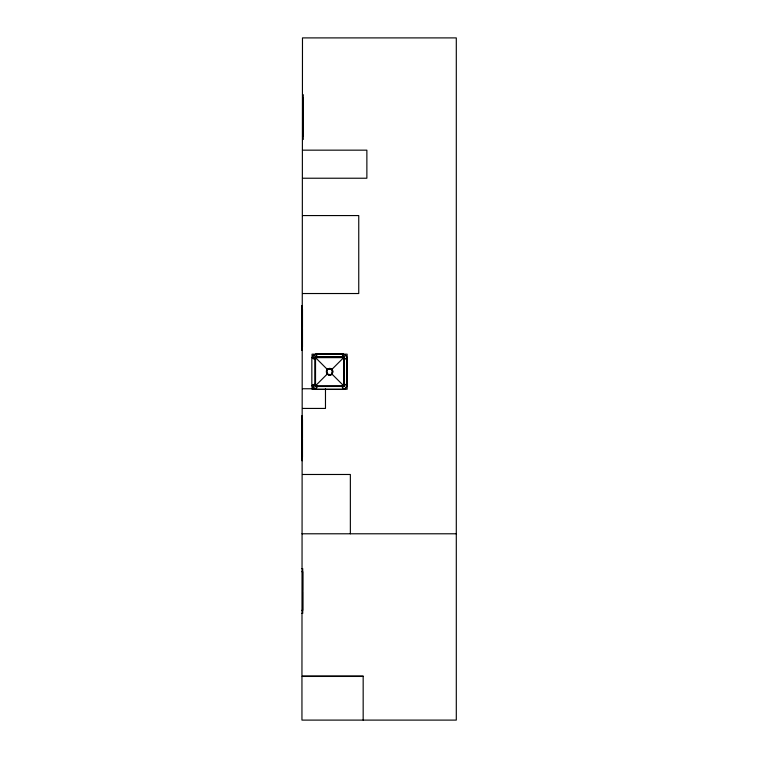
<?xml version="1.0" encoding="UTF-8"?>
<svg xmlns="http://www.w3.org/2000/svg" width="758" height="758" viewBox="0 0 758 758"><rect width="100%" height="100%" fill="white"/><g stroke="black" fill="none" stroke-linecap="round" stroke-linejoin="round"><path stroke-width="1.14" d="M363.167 720.1L363.167 676.003L301.949 676.003L302.48 37.9L456.297 37.9L456.297 720.1L301.949 720.1L301.949 676.449L363.167 676.449M331.559 369.544C333.871 370.046 332.582 375.494 329.578 374.907C322.861 374.424 328.716 364.484 332.402 370.131C331.255 384.429 320.208 364.039 331.644 369.696M315.527 385.746L326.774 374.499L326.774 368.881L315.527 357.634L343.639 357.634L343.639 385.746L315.527 385.746L315.527 357.634M343.639 385.746L332.392 374.499L332.392 368.881L343.639 357.634M342.9 384.799C351.162 382.942 342.332 394.113 342.578 385.386M302.48 94.693L303.257 94.693L303.257 139.463L302.48 139.463M302.48 97.81L303.257 97.81M303.257 98.199L303.257 116.685M303.257 117.471L303.257 135.957M302.48 136.345L303.257 136.345M302.461 150.16L366.872 150.16L366.872 178.225L302.461 178.225M302.48 215.566L358.752 215.566L358.752 293.526L302.48 293.526M302.48 305.654L301.703 305.654L301.703 350.423L302.48 350.423M301.703 308.771L302.48 308.771M302.48 309.16L302.48 327.646M302.48 328.432L302.48 346.918M301.703 347.306L302.48 347.306M315.527 353.948L343.639 353.948M314.712 356.952L344.227 356.952M313.689 357.634L311.841 357.643L311.841 385.746L313.689 385.746M316.493 357.994C317.64 349.883 307.663 359.425 315.887 358.695M342.749 357.984C341.64 349.741 352.025 359.756 342.976 358.562M315.3 359.036C307.559 359.055 317.526 350.177 316.929 357.397M343.942 359.027C351.21 359.567 342.029 349.921 342.303 357.388M326.774 368.881L332.392 368.881M326.774 374.499L332.392 374.499M315.3 384.372C307.634 384.259 317.488 393.279 316.929 386.002M343.867 384.344C351.39 383.775 342.37 394.16 342.237 385.983M315.887 384.713C308.127 383.652 317.611 393.108 316.588 385.415M302.48 388.75L316.276 388.75M315.527 389.432L343.639 389.432M302.48 408.439L325.476 408.439L325.476 388.75M302.48 415.848L301.703 415.848L301.703 460.627L302.48 460.627M301.703 418.966L302.48 418.966M302.48 419.364L302.48 437.849M302.48 438.626L302.48 457.121M301.703 457.51L302.48 457.51M302.48 474.48L350.357 474.48L350.357 533.784M301.949 533.784L456.297 533.784M301.949 568.623L302.726 568.623L302.726 613.402L301.949 613.402M301.949 571.74L302.726 571.74M302.726 572.129L302.726 590.624M302.726 591.401L302.726 609.896M301.949 610.285L302.726 610.285M346.993 357.823L346.993 385.936M344.34 356.866L344.34 386.447M312.059 357.672L312.059 354.166L347.145 354.166L347.145 389.242L312.059 389.242L312.059 385.737M332.364 370.084A3.212 3.212 0 0 1 332.364 373.296M331.189 374.471A3.212 3.212 0 0 1 327.977 374.471M326.802 373.296A3.212 3.212 0 0 1 326.802 370.084M327.977 368.909A3.212 3.212 0 0 1 331.189 368.909M344.416 356.933L314.826 356.933L314.826 386.514L344.416 386.447L344.416 356.933"/></g></svg>
